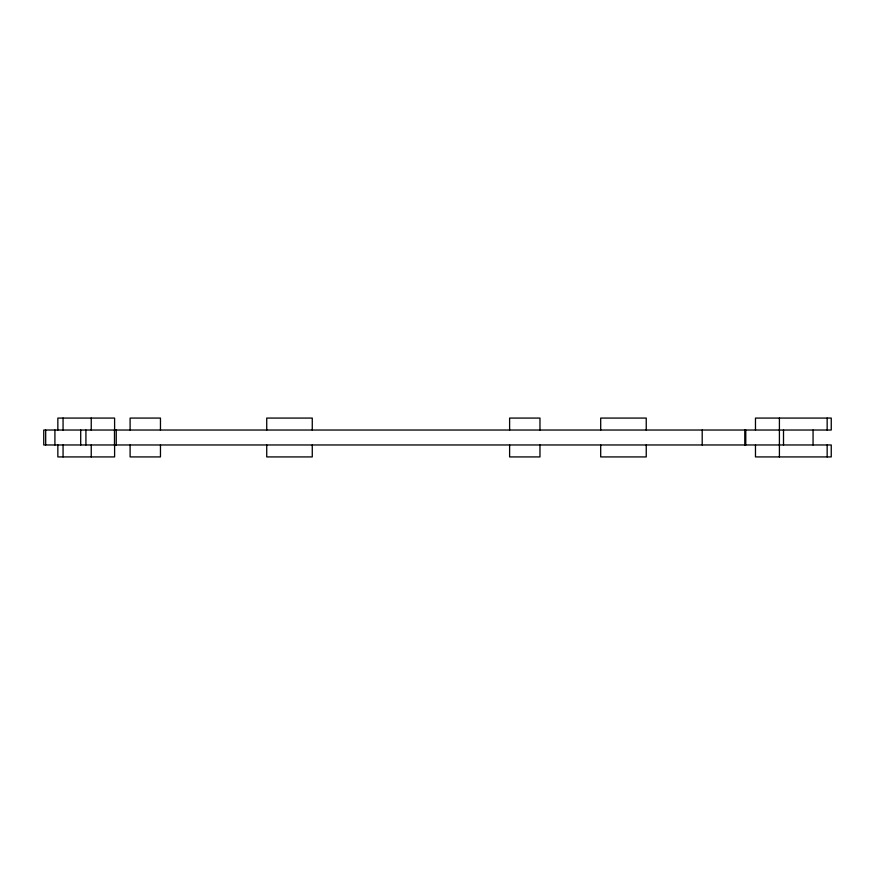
<?xml version="1.0" encoding="UTF-8"?>
<svg xmlns="http://www.w3.org/2000/svg" width="875" height="875" viewBox="0 0 875 875"><rect width="100%" height="100%" fill="white"/><g stroke="black" fill="none" stroke-linecap="round" stroke-linejoin="round"><path stroke-width="1.31" d="M827.159 418.075L827.159 430.03M827.159 444.97L827.159 456.925M813.061 430.03L813.061 444.97M783.508 430.03L783.508 444.97M779.406 418.075L779.406 456.925M755.475 430.03L755.475 418.075L831.25 418.075L831.25 430.03L43.75 430.03L43.75 444.97L831.25 444.97L831.25 456.925L755.475 456.925L755.475 444.97M745.784 430.03L745.784 444.97M744.789 430.03L744.789 444.97M702.198 430.03L702.198 444.97M646.242 430.03L646.242 418.075L600.698 418.075L600.698 430.03M646.242 444.97L646.242 456.925L600.698 456.925L600.698 444.97M539.973 430.03L539.973 418.075L509.611 418.075L509.611 430.03M539.973 444.97L539.973 456.925L509.611 456.925L509.611 444.97M312.266 430.03L312.266 418.075L266.733 418.075L266.733 430.03M312.266 444.97L312.266 456.925L266.733 456.925L266.733 444.97M160.464 430.03L160.464 418.075L130.102 418.075L130.102 430.03M160.464 444.97L160.464 456.925L130.102 456.925L130.102 444.97M116.244 430.03L116.244 444.97M114.603 430.03L114.603 418.075L57.848 418.075L57.848 430.03M114.603 444.97L114.603 456.925L57.848 456.925L57.848 444.97M114.483 430.03L114.483 444.97M91.241 418.075L91.241 430.03M91.241 444.97L91.241 456.925M85.925 430.03L85.925 444.97M80.708 430.03L80.708 444.97M63.066 418.075L63.066 430.03M63.066 444.97L63.066 456.925M54.917 430.03L54.917 444.97M45.686 430.03L45.686 444.97"/></g></svg>
